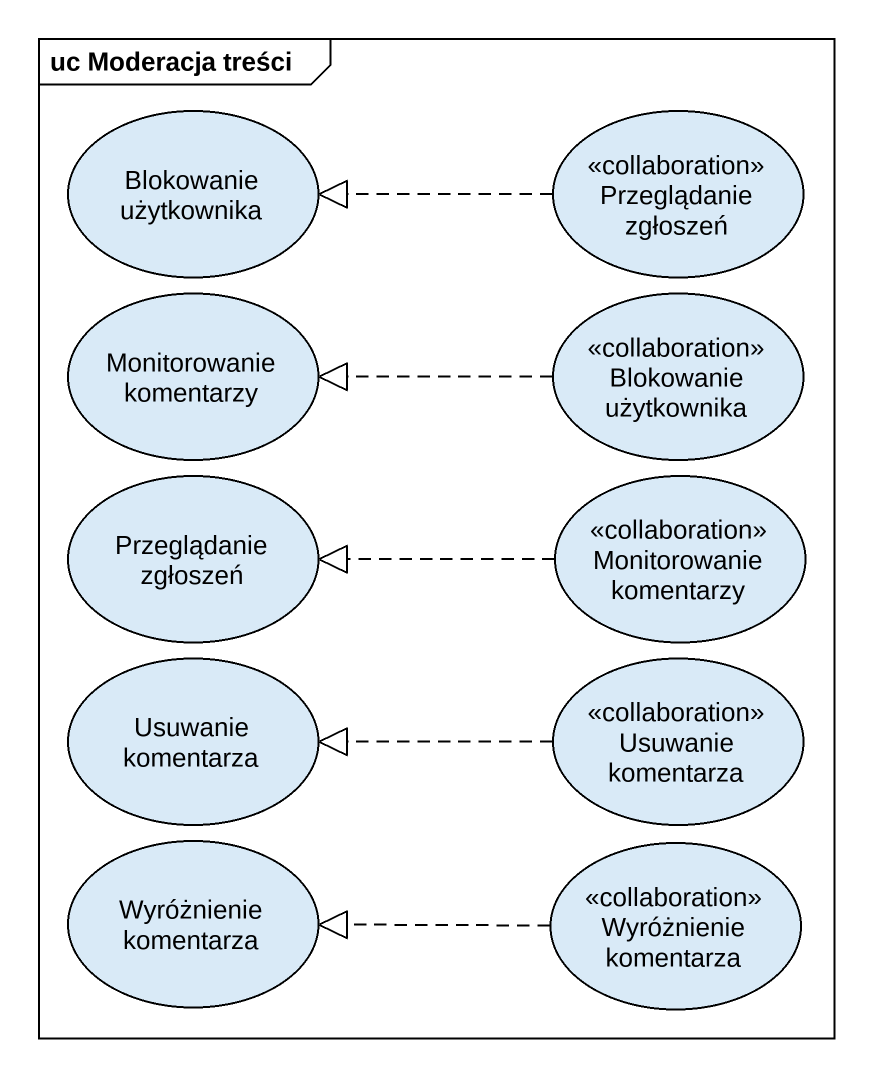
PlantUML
@startuml
mainframe uc Moderacja treści
usecase "Blokowanie użytkownika" as Blokowanie_użytkownika
usecase "Przeglądanie zgłoszeń" as Przeglądanie_zgłoszeń <<collaboration>>
usecase "Monitorowanie komentarzy" as Monitorowanie_komentarzy
usecase "Blokowanie użytkownika" as Blokowanie_użytkownika_2 <<collaboration>>
usecase "Przeglądanie zgłoszeń" as Przeglądanie_zgłoszeń_2
usecase "Monitorowanie komentarzy" as Monitorowanie_komentarzy_2 <<collaboration>>
usecase "Usuwanie komentarza" as Usuwanie_komentarza
usecase "Usuwanie komentarza" as Usuwanie_komentarza_2 <<collaboration>>
usecase "Wyróżnienie komentarza" as Wyróżnienie_komentarza
usecase "Wyróżnienie komentarza" as Wyróżnienie_komentarza_2 <<collaboration>>
Przeglądanie_zgłoszeń .left.|> Blokowanie_użytkownika
Blokowanie_użytkownika_2 .left.|> Monitorowanie_komentarzy
Monitorowanie_komentarzy_2 .left.|> Przeglądanie_zgłoszeń_2
Usuwanie_komentarza_2 .left.|> Usuwanie_komentarza
Wyróżnienie_komentarza_2 .left.|> Wyróżnienie_komentarza
@enduml
